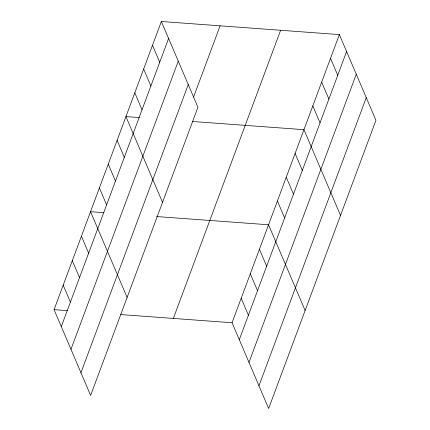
<?xml version="1.0" encoding="UTF-8"?>
<svg xmlns="http://www.w3.org/2000/svg" width="430" height="430" viewBox="0 0 430 430"><rect width="100%" height="100%" fill="white"/><g stroke="black" fill="none" stroke-linecap="round" stroke-linejoin="round"><path stroke-width="0.64" d="M161.357 21.5L197.934 107.253L90.633 395.412L54.062 309.664L161.357 21.5L339.367 34.588L375.938 120.335L268.642 408.5L232.066 322.747L339.367 34.588M61.286 326.601L168.581 38.437M70.971 349.31L178.267 61.146M80.947 372.702L188.249 84.543M193.543 97.137L220.101 25.821M173.328 318.431L280.623 30.267M239.295 339.689L346.591 51.525M248.981 362.399L356.276 74.234M258.957 385.791L366.252 97.631M139.299 117.573L125.947 116.594L162.524 202.342M192.586 121.491L303.956 129.683L340.533 215.43M103.893 212.667L90.542 211.689L127.119 297.436M156.52 216.537L268.551 224.777L305.123 310.524M54.062 309.664L67.408 310.643M120.696 314.561L232.066 322.747M330.514 58.362L337.738 75.298M321.661 82.135L328.885 99.072M312.809 105.909L320.033 122.846M295.104 153.456L302.328 170.393M286.251 177.23L293.475 194.166M277.398 201.003L284.628 217.94M259.43 249.271L266.654 266.208M250.308 273.765L257.532 290.702M152.505 45.274L159.729 62.21M143.652 69.047L150.876 85.984M241.187 298.253L248.411 315.195M134.8 92.821L142.024 109.757M117.094 140.368L124.324 157.305M108.247 164.142L115.471 181.078M99.394 187.915L106.618 204.852M81.42 236.183L88.644 253.119M72.299 260.677L79.523 277.613M63.178 285.171L70.407 302.107"/></g></svg>
